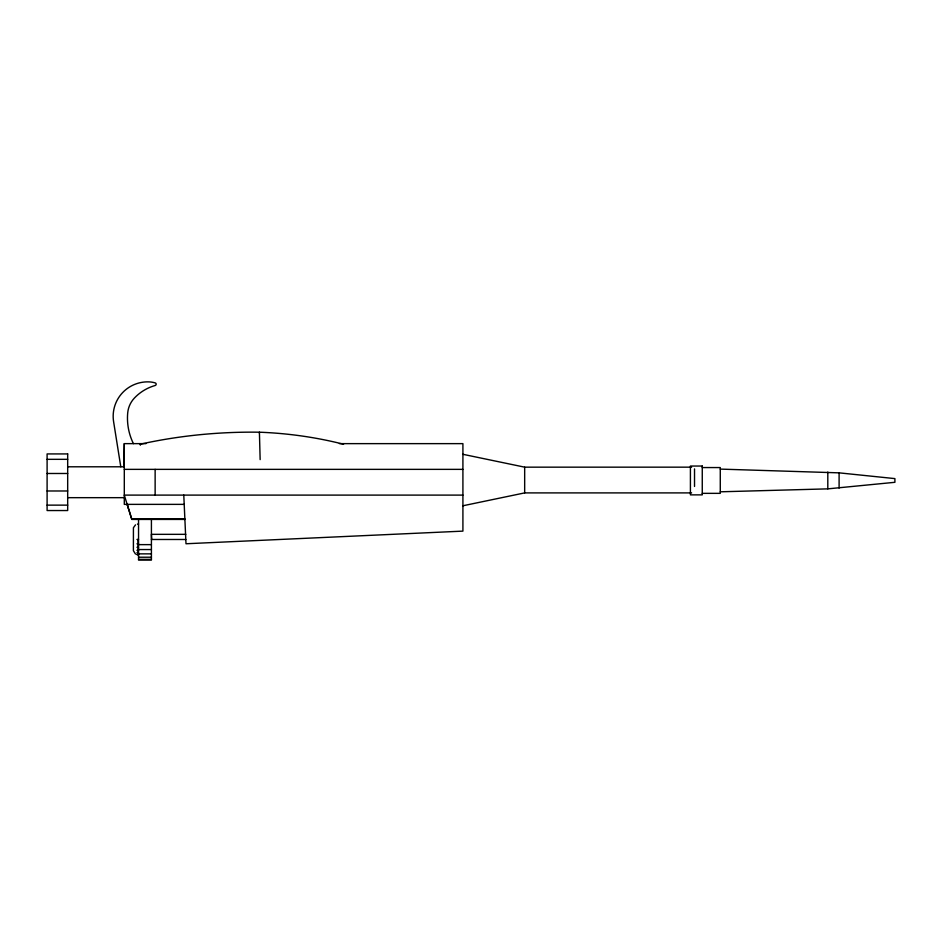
<?xml version="1.0" encoding="UTF-8"?>
<svg xmlns="http://www.w3.org/2000/svg" width="942" height="942" viewBox="0 0 942 942"><rect width="100%" height="100%" fill="white"/><g stroke="black" fill="none" stroke-linecap="round" stroke-linejoin="round"><path stroke-width="1.41" d="M260.145 459.602L259.415 432.201C219.404 431.636 179.31 435.569 140.228 444.2M123.791 466.796L124.297 443.635L145.963 443.635M259.238 432.873L259.415 432.201C287.781 433.273 316.041 437.229 343.559 444.235M135.518 524.835L133.423 527.732L133.399 550.717L135.518 554.084M462.911 505.772L524.67 492.901L691.593 492.901M137.473 524.129L138.545 524.046M720.277 491.806L827.806 488.863L894.9 482.304L894.9 478.607L839.098 472.849L720.277 469.104M339.391 443.635L462.911 443.635L462.911 531.123L185.998 543.758L183.784 495.103M47.1 459.331L67.683 459.331M67.683 466.796L124.297 466.796M462.911 454.303L524.67 467.161L691.593 467.161M702.261 467.562L720.277 467.562L720.277 493.349L702.261 493.349M124.297 469.363L462.911 469.363M47.1 473.485L67.683 473.485M47.1 490.982L67.683 490.982M462.911 495.103L124.297 495.103L131.75 519.431L184.891 519.431M67.683 497.67L124.297 497.67M184.149 504.37L124.297 504.37L124.297 443.635M47.1 505.136L67.683 505.136M127.594 505.583L127.205 504.37L131.75 518.901L184.868 518.901M185.81 534.338L151.415 534.338L151.65 539.483M136.955 539.46L138.545 539.46M151.415 539.483L185.81 539.483M138.545 544.629L151.415 544.629M138.545 549.551L151.415 549.551M138.545 553.861L151.415 553.861M138.545 557.217L151.415 557.217M138.545 559.348L151.415 559.348M138.545 543.852L136.955 543.817M138.545 547.361L136.955 547.278M138.545 550.446L136.955 550.305M138.545 552.836L136.955 552.66M138.545 554.355L136.955 554.155M136.955 554.673L138.545 554.873M127.971 506.796L128.347 507.997M120.788 466.796L113.617 421.78A34.524 34.418 0 0 1 149.119 381.887A26.612 26.529 0 0 1 155.218 382.899A1.342 1.342 0 0 1 155.218 385.478A45.781 45.64 0 0 0 134.494 397.96A25.081 24.998 0 0 0 127.7 412.961A57.968 57.803 0 0 0 133.423 443.635M140.299 444.447L140.358 445.177M839.098 472.849L839.098 488.062M827.806 472.048L827.806 488.863M694.525 468.892L694.525 486.461M524.67 467.161L524.67 492.901M155.136 469.363L155.136 495.103M151.415 518.901L151.415 560.078L138.545 560.078L138.545 518.901M138.003 539.46L138.003 554.85M67.683 453.926L47.1 453.926L47.1 510.54L67.683 510.54L67.683 453.926M702.261 466.043L690.415 466.043L690.415 494.868L702.261 494.868L702.261 466.043"/></g></svg>
